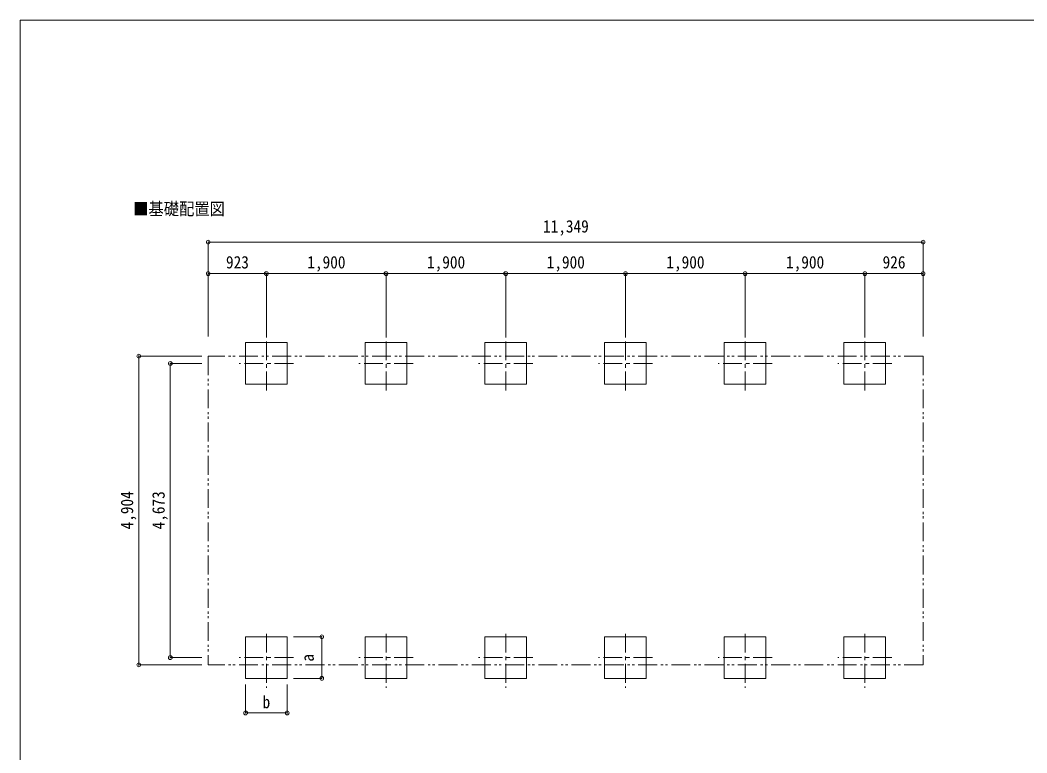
# Model space of a CAD drawing. Units: millimetres at full size, sheet at 1:60. Extents: x -16864 to 16864, y -11640 to 11640.
# Drawn here: x -16864 to -881, y 0 to 11640 of the extents above; entities that cross this region are included whole.
import ezdxf
from ezdxf.enums import TextEntityAlignment as Align

# ---------------------------------------------------------------- set-up
doc = ezdxf.new("R2010")
doc.units = ezdxf.units.MM
doc.header["$LTSCALE"] = 60
doc.header["$PDMODE"] = 32
doc.header["$PDSIZE"] = 60
doc.linetypes.add('CHAIN1', pattern=[8, 5, -1, 1, -1])
doc.linetypes.add('DOUBLE_CHAIN1', pattern=[8.8, 5, -1, 0.6, -0.6, 0.6, -1])
for name, color, linetype, lineweight in [('1-2', 134, 'Continuous', 9), ('1-8', 6, 'Continuous', 9), ('1-A', 4, 'CHAIN1', 9), ('F-0', 7, 'Continuous', 9)]:
    doc.layers.add(name, color=color, linetype=linetype, lineweight=lineweight)
doc.layers.add('1-7', color=7, linetype='Continuous')
doc.styles.add('ＭＳ ゴシック', font='')
doc.styles.get('ＭＳ ゴシック').set_extended_font_data('MS Gothic')

msp = doc.modelspace()

# ---------------------------------------------------------------- linework, layer by layer
at = {"layer": '1-2', "color": 6}
for p, q in [((-2528.7, 8113.5), (-13877.7, 8113.5)), ((-12954.7, 7613.5), (-13877.7, 7613.5)), ((-11054.7, 7613.5), (-12954.7, 7613.5)), ((-9154.7, 7613.5), (-11054.7, 7613.5)), ((-7254.7, 7613.5), (-9154.7, 7613.5)), ((-5354.7, 7613.5), (-7254.7, 7613.5)), ((-3454.7, 7613.5), (-5354.7, 7613.5)), ((-2528.7, 7613.5), (-3454.7, 7613.5))]:
    msp.add_line(p, q, dxfattribs=at)
at = {"layer": '1-8'}
for p, q in [((-13877.7, 6615.5), (-13877.7, 8113.5)), ((-2528.7, 6615.5), (-2528.7, 8113.5)), ((-12954.7, 6615.5), (-12954.7, 7613.5)), ((-11054.7, 6615.5), (-11054.7, 7613.5)), ((-9154.7, 6615.5), (-9154.7, 7613.5)), ((-7254.7, 6615.5), (-7254.7, 7613.5)), ((-5354.7, 6615.5), (-5354.7, 7613.5)), ((-3454.7, 6615.5), (-3454.7, 7613.5)), ((-14979.68, 6302), (-13980.04, 6302)), ((-14979.68, 1398), (-14979.68, 6302)), ((-14480.04, 6186.5), (-13980.04, 6186.5)), ((-14480.04, 1513.5), (-14480.04, 6186.5)), ((-12075.52, 1843.5), (-12525.52, 1843.5)), ((-12075.52, 1843.5), (-12075.52, 1183.5)), ((-14480.04, 1513.5), (-13980.04, 1513.5)), ((-14979.68, 1398), (-13980.04, 1398)), ((-12075.52, 1183.5), (-12525.52, 1183.5)), ((-13284.56, 634.5), (-13284.56, 1084.5)), ((-12624.52, 634.5), (-12624.52, 1084.5)), ((-12624.52, 634.5), (-13284.56, 634.5))]:
    msp.add_line(p, q, dxfattribs=at)
for p in [(-13877.7, 8113.5), (-2528.7, 8113.5), (-13877.7, 7613.5), (-12954.7, 7613.5), (-11054.7, 7613.5), (-9154.7, 7613.5), (-7254.7, 7613.5), (-5354.7, 7613.5), (-3454.7, 7613.5), (-2528.7, 7613.5), (-14979.68, 6302), (-14480.04, 6186.5), (-12075.52, 1843.5), (-14480.04, 1513.5), (-14979.68, 1398), (-12075.52, 1183.5), (-13284.56, 634.5), (-12624.52, 634.5)]:
    msp.add_point(p, dxfattribs=at)
at = {"layer": '1-A'}
for p, q in [((-12954.56, 5756.5), (-12954.56, 6616.5)), ((-11054.56, 5756.5), (-11054.56, 6616.5)), ((-9154.56, 5756.5), (-9154.56, 6616.5)), ((-7254.56, 5756.5), (-7254.56, 6616.5)), ((-5354.56, 5756.5), (-5354.56, 6616.5)), ((-3454.56, 5756.5), (-3454.56, 6616.5)), ((-12524.52, 6186.5), (-13384.56, 6186.5)), ((-10624.52, 6186.5), (-11484.56, 6186.5)), ((-8724.52, 6186.5), (-9584.56, 6186.5)), ((-6824.52, 6186.5), (-7684.56, 6186.5)), ((-4924.52, 6186.5), (-5784.56, 6186.5)), ((-3024.52, 6186.5), (-3884.56, 6186.5)), ((-12954.56, 1893.5), (-12954.56, 1033.5)), ((-11054.56, 1893.5), (-11054.56, 1033.5)), ((-9154.56, 1893.5), (-9154.56, 1033.5)), ((-7254.56, 1893.5), (-7254.56, 1033.5)), ((-5354.56, 1893.5), (-5354.56, 1033.5)), ((-3454.56, 1893.5), (-3454.56, 1033.5)), ((-12524.52, 1513.5), (-13384.56, 1513.5)), ((-10624.52, 1513.5), (-11484.56, 1513.5)), ((-8724.52, 1513.5), (-9584.56, 1513.5)), ((-6824.52, 1513.5), (-7684.56, 1513.5)), ((-4924.52, 1513.5), (-5784.56, 1513.5)), ((-3024.52, 1513.5), (-3884.56, 1513.5))]:
    msp.add_line(p, q, dxfattribs=at)
at = {"layer": '1-A', "color": 7, "linetype": 'DOUBLE_CHAIN1'}
for p, q in [((-2528.7, 6302), (-13877.58, 6302)), ((-13877.58, 6302), (-13877.58, 1398))]:
    msp.add_line(p, q, dxfattribs=at)
at = {"layer": '1-A', "linetype": 'Continuous'}
for points in [[(-13284.56, 5856.5), (-12624.52, 5856.5), (-12624.52, 6516.5), (-13284.56, 6516.5)], [(-11384.56, 5856.5), (-10724.52, 5856.5), (-10724.52, 6516.5), (-11384.56, 6516.5)], [(-9484.56, 5856.5), (-8824.52, 5856.5), (-8824.52, 6516.5), (-9484.56, 6516.5)], [(-7584.56, 5856.5), (-6924.52, 5856.5), (-6924.52, 6516.5), (-7584.56, 6516.5)], [(-5684.56, 5856.5), (-5024.52, 5856.5), (-5024.52, 6516.5), (-5684.56, 6516.5)], [(-3784.56, 5856.5), (-3124.52, 5856.5), (-3124.52, 6516.5), (-3784.56, 6516.5)], [(-13284.56, 1843.5), (-12624.52, 1843.5), (-12624.52, 1183.5), (-13284.56, 1183.5)], [(-11384.56, 1843.5), (-10724.52, 1843.5), (-10724.52, 1183.5), (-11384.56, 1183.5)], [(-9484.56, 1843.5), (-8824.52, 1843.5), (-8824.52, 1183.5), (-9484.56, 1183.5)], [(-7584.56, 1843.5), (-6924.52, 1843.5), (-6924.52, 1183.5), (-7584.56, 1183.5)], [(-5684.56, 1843.5), (-5024.52, 1843.5), (-5024.52, 1183.5), (-5684.56, 1183.5)], [(-3784.56, 1843.5), (-3124.52, 1843.5), (-3124.52, 1183.5), (-3784.56, 1183.5)]]:
    msp.add_lwpolyline(points, close=True, dxfattribs=at)
at = {"layer": '1-A', "color": 7, "linetype": 'DOUBLE_CHAIN1'}
msp.add_lwpolyline([(-2528.7, 6302), (-2528.7, 1398), (-13877.58, 1398)], dxfattribs=at)
at = {"layer": 'F-0', "color": 5, "lineweight": 5}
for q in [(-16864.12, -11640), (16015.88, 11640)]:
    msp.add_line((-16864.12, 11640), q, dxfattribs=at)

# ---------------------------------------------------------------- texts
at = {"layer": '1-7', "style": 'ＭＳ ゴシック', "width": 0.9}
msp.add_text('■基礎配置図', height=197.9, dxfattribs=at).set_placement((-15069.8, 8483.56), align=Align.BOTTOM_LEFT)
at = {"layer": '1-8', "color": 7, "style": 'ＭＳ ゴシック', "width": 0.9}
for s, p in [('11,349', (-8563.2, 8206.5)), ('923', (-13596.2, 7635.84)), ('1,900', (-12304.7, 7635.84)), ('1,900', (-10404.7, 7635.84)), ('1,900', (-8504.7, 7635.84)), ('1,900', (-6604.7, 7635.84)), ('1,900', (-4704.7, 7635.84)), ('926', (-3171.7, 7635.84)), ('b', (-13014.54, 650.25))]:
    msp.add_text(s, height=197.9, dxfattribs=at).set_placement(p, align=Align.BOTTOM_LEFT)
for s, p in [('4,904', (-15009.68, 3550)), ('4,673', (-14510.04, 3550)), ('a', (-12143.02, 1448.93))]:
    msp.add_text(s, height=197.9, rotation=90, dxfattribs=at).set_placement(p, align=Align.BOTTOM_LEFT)

doc.saveas('drawing.dxf')
